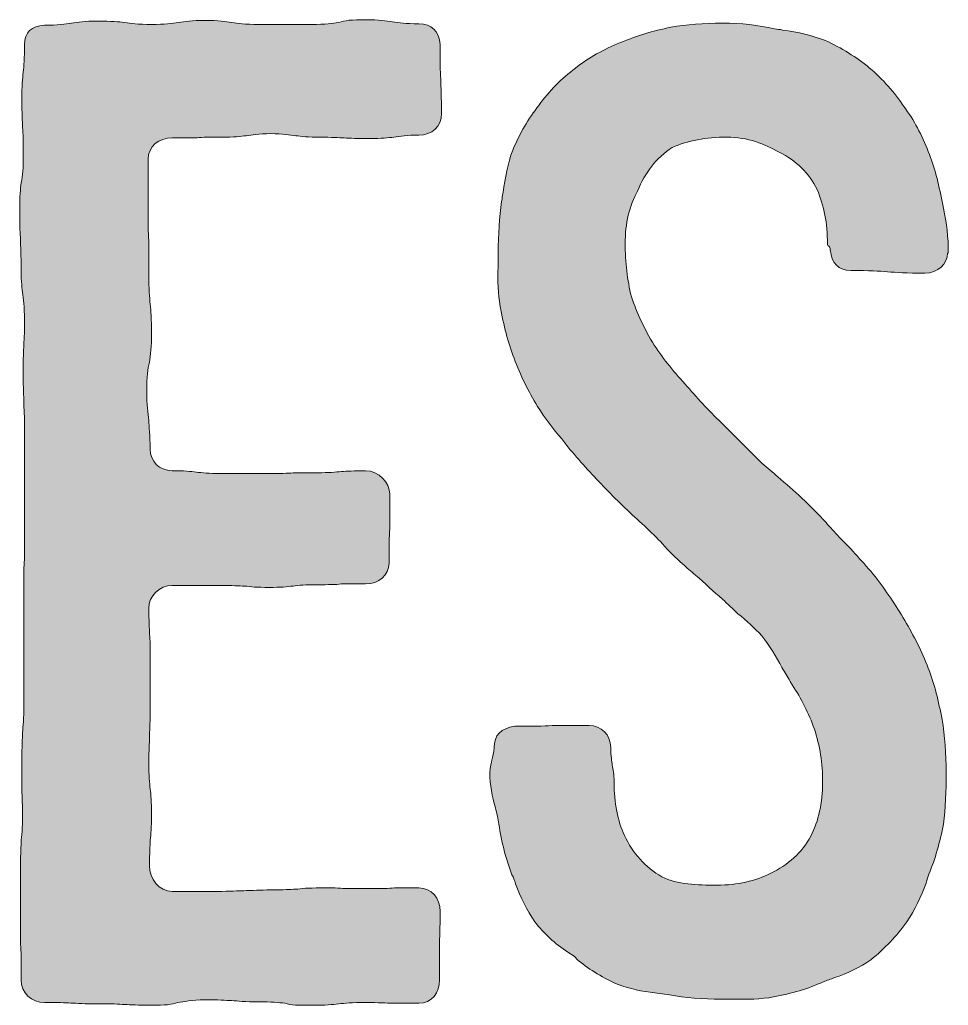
# Model space of a CAD drawing. Header units: inches. Extents: x 148 to 931, y -927 to -153.
# Drawn here: x 759.7 to 921.2, y -734.2 to -562.9 of the extents above; entities that cross this region are included whole.
import ezdxf

# ---------------------------------------------------------------- set-up
doc = ezdxf.new("R2010")
doc.units = ezdxf.units.IN
doc.header["$MEASUREMENT"] = 0
doc.layers.add('Layer 1', color=7, linetype='Continuous')

# ---------------------------------------------------------------- blocks, each defined once
blk = doc.blocks.new('block 3')
at = {"layer": 'Layer 1', "true_color": 0xffffff}
h = blk.add_hatch(color=7, dxfattribs=at)
h.dxf.hatch_style = 2
edge = h.paths.add_edge_path()
edge.add_spline(control_points=[(768.62, -733.85), (767.66, -733.73), (766.34, -733.73), (764.06, -733.73), (761.78, -733.73), (759.97, -732.05), (759.97, -729.77), (759.97, -729.77), (759.97, -725.09), (759.97, -725.09), (759.86, -723.77), (759.86, -722.69), (759.86, -720.29), (759.86, -720.29), (759.86, -715.49), (759.86, -715.49), (759.86, -715.49), (759.86, -710.69), (759.86, -710.69), (759.86, -708.29), (759.97, -706.97), (759.97, -705.89), (760.1, -704.81), (760.22, -703.49), (760.22, -701.09), (760.22, -698.68), (760.1, -697.61), (760.1, -696.28), (760.1, -696.28), (760.1, -691.6), (760.1, -691.6), (760.1, -689.2), (760.22, -687.88), (760.22, -686.8), (760.34, -685.72), (760.46, -684.4), (760.46, -682), (760.46, -682), (760.46, -677.2), (760.46, -677.2), (760.46, -677.2), (760.46, -672.4), (760.46, -672.4), (760.46, -672.4), (760.46, -667.6), (760.46, -667.6), (760.46, -667.6), (760.46, -662.92), (760.46, -662.92), (760.46, -662.92), (760.46, -658.12), (760.46, -658.12), (760.58, -657.04), (760.58, -655.72), (760.58, -653.32), (760.58, -653.32), (760.58, -648.52), (760.58, -648.52), (760.58, -648.52), (760.58, -643.72), (760.58, -643.72), (760.58, -643.72), (760.58, -639.04), (760.58, -639.04), (760.58, -639.04), (760.58, -634.23), (760.58, -634.23), (760.58, -631.83), (760.46, -630.51), (760.46, -629.43), (760.46, -628.35), (760.34, -627.03), (760.34, -624.63), (760.34, -622.23), (760.34, -621.15), (760.46, -619.83), (760.46, -618.75), (760.58, -617.55), (760.58, -615.15), (760.58, -612.75), (760.34, -611.43), (760.22, -610.35), (760.1, -609.27), (759.97, -607.95), (759.97, -605.55), (759.97, -603.15), (759.86, -601.83), (759.86, -600.75), (759.74, -599.67), (759.74, -598.35), (759.74, -595.95), (759.74, -593.55), (759.86, -592.35), (759.97, -591.27), (760.34, -589.95), (760.34, -588.87), (760.34, -586.46), (760.34, -584.06), (760.34, -582.74), (760.22, -581.66), (760.22, -580.58), (760.1, -579.26), (760.1, -576.86), (760.1, -574.46), (760.22, -573.14), (760.34, -572.06), (760.46, -570.98), (760.58, -569.66), (760.58, -567.26), (760.58, -565.1), (761.78, -564.02), (764.06, -563.9), (766.34, -563.9), (767.66, -563.66), (768.74, -563.54), (769.82, -563.42), (771.02, -563.18), (773.3, -563.18), (775.7, -563.18), (776.9, -563.3), (777.98, -563.42), (779.06, -563.54), (780.26, -563.78), (782.66, -563.78), (784.94, -563.78), (786.26, -563.54), (787.34, -563.42), (788.42, -563.3), (789.62, -563.06), (792.02, -563.06), (794.3, -563.06), (795.5, -563.3), (796.58, -563.42), (797.66, -563.54), (798.86, -563.78), (801.26, -563.78), (801.26, -563.78), (805.94, -563.78), (805.94, -563.78), (805.94, -563.78), (810.51, -563.78), (810.51, -563.78), (812.91, -563.78), (814.1, -563.54), (815.19, -563.42), (816.27, -563.06), (817.47, -562.94), (819.87, -562.94), (822.15, -562.94), (823.47, -563.18), (824.55, -563.3), (825.63, -563.42), (826.83, -563.66), (829.11, -563.66), (831.39, -563.66), (832.59, -564.86), (832.83, -567.26), (832.83, -570.26), (832.83, -571.82), (832.95, -573.26), (832.95, -574.7), (833.07, -576.26), (833.07, -579.26), (833.07, -581.54), (831.39, -582.99), (829.11, -582.99), (827.07, -582.99), (825.87, -583.23), (824.79, -583.35), (823.83, -583.47), (822.63, -583.58), (820.59, -583.58), (818.31, -583.58), (817.23, -583.58), (816.15, -583.47), (815.19, -583.47), (813.99, -583.35), (811.95, -583.35), (809.9, -583.35), (808.7, -583.23), (807.74, -583.1), (806.67, -582.99), (805.46, -582.74), (803.42, -582.74), (801.14, -582.74), (800.18, -582.99), (799.1, -583.1), (798.14, -583.23), (797.06, -583.35), (794.78, -583.35), (792.74, -583.35), (791.54, -583.35), (790.58, -583.47), (790.58, -583.47), (786.26, -583.47), (786.26, -583.47), (783.98, -583.47), (782.06, -584.91), (782.06, -587.19), (782.06, -587.19), (782.06, -592.23), (782.06, -592.23), (782.06, -592.23), (782.06, -597.27), (782.06, -597.27), (782.06, -599.67), (782.18, -600.99), (782.18, -602.31), (782.18, -602.31), (782.18, -607.35), (782.18, -607.35), (782.18, -609.75), (782.3, -611.07), (782.42, -612.39), (782.54, -613.47), (782.66, -614.91), (782.66, -617.43), (782.66, -619.83), (782.42, -621.15), (782.3, -622.47), (781.94, -623.55), (781.82, -624.99), (781.82, -627.51), (781.82, -629.91), (782.06, -631.23), (782.18, -632.55), (782.18, -633.63), (782.42, -635.08), (782.42, -637.6), (782.42, -639.63), (783.98, -641.31), (786.26, -641.31), (788.3, -641.31), (789.5, -641.44), (790.46, -641.56), (791.42, -641.67), (792.62, -641.8), (794.66, -641.8), (794.66, -641.8), (798.86, -641.8), (798.86, -641.8), (798.86, -641.8), (803.06, -641.8), (803.06, -641.8), (805.1, -641.8), (806.3, -641.8), (807.26, -641.67), (807.26, -641.67), (811.47, -641.67), (811.47, -641.67), (813.51, -641.67), (814.7, -641.56), (815.66, -641.44), (816.62, -641.44), (817.83, -641.31), (819.87, -641.31), (822.15, -641.31), (824.07, -643.36), (824.07, -645.4), (824.07, -645.4), (824.07, -651.4), (824.07, -651.4), (823.95, -652.84), (823.95, -654.4), (823.95, -657.4), (823.95, -659.44), (822.15, -661), (819.87, -661), (819.87, -661), (815.66, -661), (815.66, -661), (814.7, -661.12), (813.51, -661.12), (811.47, -661.12), (809.43, -661.12), (808.22, -661.24), (807.26, -661.36), (806.3, -661.48), (805.1, -661.6), (803.06, -661.6), (801.02, -661.6), (799.82, -661.48), (798.86, -661.36), (797.9, -661.36), (796.7, -661.24), (794.66, -661.24), (794.66, -661.24), (790.46, -661.24), (790.46, -661.24), (790.46, -661.24), (786.26, -661.24), (786.26, -661.24), (783.98, -661.24), (782.18, -663.16), (782.18, -665.2), (782.18, -667.48), (782.3, -668.68), (782.3, -669.76), (782.42, -670.72), (782.42, -671.92), (782.42, -674.2), (782.42, -674.2), (782.42, -678.64), (782.42, -678.64), (782.42, -678.64), (782.42, -683.2), (782.42, -683.2), (782.42, -685.48), (782.3, -686.56), (782.3, -687.64), (782.3, -688.72), (782.18, -689.81), (782.18, -692.08), (782.18, -694.36), (782.3, -695.57), (782.42, -696.65), (782.54, -697.61), (782.66, -698.8), (782.66, -701.09), (782.66, -703.37), (782.54, -704.45), (782.42, -705.53), (782.42, -706.6), (782.3, -707.69), (782.3, -709.97), (782.3, -712.25), (783.98, -714.41), (786.26, -714.41), (786.26, -714.41), (790.58, -714.41), (790.58, -714.41), (790.58, -714.41), (794.9, -714.41), (794.9, -714.41), (796.94, -714.41), (798.14, -714.29), (799.1, -714.29), (800.18, -714.29), (801.38, -714.17), (803.42, -714.17), (805.71, -714.17), (806.67, -714.05), (807.74, -714.05), (808.7, -713.93), (809.78, -713.81), (812.07, -713.81), (814.1, -713.81), (815.31, -713.81), (816.27, -713.93), (816.27, -713.93), (820.59, -713.93), (820.59, -713.93), (822.63, -713.93), (823.83, -713.93), (824.91, -713.81), (824.91, -713.81), (829.11, -713.81), (829.11, -713.81), (831.39, -713.81), (832.83, -715.61), (832.83, -717.89), (832.83, -720.89), (832.71, -722.45), (832.71, -723.89), (832.71, -723.89), (832.71, -729.77), (832.71, -729.77), (832.71, -732.05), (831.39, -733.85), (829.11, -733.85), (829.11, -733.85), (824.55, -733.85), (824.55, -733.85), (823.47, -733.85), (822.15, -733.73), (819.87, -733.73), (817.47, -733.73), (816.27, -733.85), (815.19, -733.97), (814.1, -734.09), (812.91, -734.21), (810.51, -734.21), (808.22, -734.21), (806.9, -734.21), (805.82, -733.85), (804.74, -733.73), (803.54, -733.61), (801.26, -733.61), (798.86, -733.61), (797.66, -733.49), (796.58, -733.37), (795.5, -733.37), (794.3, -733.25), (791.9, -733.25), (789.62, -733.25), (788.3, -733.61), (787.22, -733.73), (786.26, -734.09), (784.94, -734.21), (782.66, -734.21), (780.26, -734.21), (779.06, -734.09), (777.98, -734.09), (776.9, -733.97), (775.7, -733.97), (773.3, -733.97), (771.02, -733.97), (769.7, -733.85), (768.62, -733.85)], knot_values=[0, 0, 0, 0, 1, 1, 1, 2, 2, 2, 3, 3, 3, 4, 4, 4, 5, 5, 5, 6, 6, 6, 7, 7, 7, 8, 8, 8, 9, 9, 9, 10, 10, 10, 11, 11, 11, 12, 12, 12, 13, 13, 13, 14, 14, 14, 15, 15, 15, 16, 16, 16, 17, 17, 17, 18, 18, 18, 19, 19, 19, 20, 20, 20, 21, 21, 21, 22, 22, 22, 23, 23, 23, 24, 24, 24, 25, 25, 25, 26, 26, 26, 27, 27, 27, 28, 28, 28, 29, 29, 29, 30, 30, 30, 31, 31, 31, 32, 32, 32, 33, 33, 33, 34, 34, 34, 35, 35, 35, 36, 36, 36, 37, 37, 37, 38, 38, 38, 39, 39, 39, 40, 40, 40, 41, 41, 41, 42, 42, 42, 43, 43, 43, 44, 44, 44, 45, 45, 45, 46, 46, 46, 47, 47, 47, 48, 48, 48, 49, 49, 49, 50, 50, 50, 51, 51, 51, 52, 52, 52, 53, 53, 53, 54, 54, 54, 55, 55, 55, 56, 56, 56, 57, 57, 57, 58, 58, 58, 59, 59, 59, 60, 60, 60, 61, 61, 61, 62, 62, 62, 63, 63, 63, 64, 64, 64, 65, 65, 65, 66, 66, 66, 67, 67, 67, 68, 68, 68, 69, 69, 69, 70, 70, 70, 71, 71, 71, 72, 72, 72, 73, 73, 73, 74, 74, 74, 75, 75, 75, 76, 76, 76, 77, 77, 77, 78, 78, 78, 79, 79, 79, 80, 80, 80, 81, 81, 81, 82, 82, 82, 83, 83, 83, 84, 84, 84, 85, 85, 85, 86, 86, 86, 87, 87, 87, 88, 88, 88, 89, 89, 89, 90, 90, 90, 91, 91, 91, 92, 92, 92, 93, 93, 93, 94, 94, 94, 95, 95, 95, 96, 96, 96, 97, 97, 97, 98, 98, 98, 99, 99, 99, 100, 100, 100, 101, 101, 101, 102, 102, 102, 103, 103, 103, 104, 104, 104, 105, 105, 105, 106, 106, 106, 107, 107, 107, 108, 108, 108, 109, 109, 109, 110, 110, 110, 111, 111, 111, 112, 112, 112, 113, 113, 113, 114, 114, 114, 115, 115, 115, 116, 116, 116, 117, 117, 117, 118, 118, 118, 119, 119, 119, 120, 120, 120, 121, 121, 121, 122, 122, 122, 123, 123, 123, 124, 124, 124, 125, 125, 125, 126, 126, 126, 127, 127, 127, 128, 128, 128, 129, 129, 129, 130, 130, 130, 131, 131, 131, 132, 132, 132, 133, 133, 133, 134, 134, 134, 135, 135, 135, 136, 136, 136, 136], degree=3, periodic=1)
h = blk.add_hatch(color=7, dxfattribs=at)
h.dxf.hatch_style = 2
edge = h.paths.add_edge_path()
edge.add_spline(control_points=[(881.69, -733.13), (878.45, -733.13), (875.45, -732.89), (872.68, -732.41), (872.68, -732.41), (870.16, -732.05), (870.16, -732.05), (867.88, -731.81), (865.84, -731.33), (863.8, -730.61), (861.28, -729.53), (858.88, -728.09), (856.84, -726.41), (856.84, -726.41), (856.12, -725.69), (856.12, -725.69), (856.12, -725.69), (855.04, -724.97), (855.04, -724.97), (852.76, -723.53), (850.84, -721.73), (849.28, -719.69), (847.96, -717.65), (846.76, -715.49), (845.92, -713.09), (845.8, -712.49), (845.56, -712.01), (845.32, -711.53), (844.24, -708.77), (843.52, -705.89), (843.04, -702.76), (842.92, -701.8), (842.68, -700.84), (842.44, -699.88), (841.84, -697.96), (841.48, -695.92), (841.48, -693.76), (841.48, -692.69), (841.72, -692.08), (841.84, -691.6), (841.96, -691), (842.2, -690.4), (842.2, -689.44), (842.2, -687.28), (843.4, -686.08), (845.8, -685.72), (849.04, -685.72), (850.72, -685.72), (852.28, -685.6), (852.28, -685.6), (858.76, -685.6), (858.76, -685.6), (860.8, -685.6), (862.48, -687.16), (862.48, -689.44), (862.48, -690.88), (862.72, -691.84), (862.72, -692.44), (862.84, -693.28), (863.08, -694), (863.08, -695.44), (863.08, -699.05), (863.68, -702.16), (864.88, -704.68), (866.32, -707.81), (868.48, -710.21), (871.36, -711.89), (874.12, -713.21), (877.49, -713.33), (880.97, -713.33), (884.57, -713.33), (887.69, -712.61), (890.21, -711.29), (893.33, -709.85), (895.73, -707.69), (897.29, -704.81), (898.61, -702.16), (899.33, -699.05), (899.33, -695.44), (899.33, -692.2), (898.85, -689.08), (897.89, -686.2), (896.93, -683.44), (895.61, -680.92), (894.05, -678.52), (893.93, -678.4), (893.81, -678.16), (893.69, -677.92), (893.21, -677.08), (892.73, -676.36), (892.25, -675.52), (891.29, -673.6), (890.09, -671.8), (888.77, -670), (887.45, -668.68), (886.13, -667.36), (884.57, -666.16), (883.73, -665.32), (882.77, -664.48), (881.93, -663.64), (880.37, -662.32), (878.81, -660.88), (877.25, -659.44), (876.41, -658.84), (875.68, -658.12), (874.97, -657.52), (873.76, -656.44), (872.57, -655.24), (871.49, -654.04), (870.53, -652.96), (869.44, -652), (868.36, -650.92), (866.08, -648.88), (863.8, -646.72), (861.64, -644.44), (859.48, -642.27), (857.44, -640), (855.4, -637.6), (855.4, -637.6), (853.96, -635.79), (853.96, -635.79), (852.4, -633.99), (851.08, -632.2), (849.76, -630.15), (848.2, -627.51), (846.76, -624.75), (845.68, -621.75), (844.6, -618.99), (843.88, -615.99), (843.28, -612.75), (842.92, -610.59), (842.8, -608.31), (842.92, -605.91), (842.92, -605.91), (842.92, -603.51), (842.92, -603.51), (842.92, -600.27), (843.16, -597.27), (843.52, -594.51), (843.64, -594.03), (843.64, -593.55), (843.76, -592.95), (844.12, -590.42), (844.6, -587.91), (845.44, -585.62), (846.64, -582.74), (848.2, -580.1), (850, -577.82), (851.8, -575.3), (853.96, -573.14), (856.36, -571.34), (858.64, -569.54), (861.28, -568.1), (864.16, -566.9), (866.92, -565.82), (869.8, -564.86), (872.92, -564.26), (875.68, -563.78), (878.68, -563.54), (881.93, -563.54), (885.17, -563.54), (888.17, -563.9), (890.93, -564.5), (891.41, -564.62), (891.89, -564.62), (892.37, -564.74), (895.01, -565.1), (897.53, -565.7), (899.81, -566.54), (902.57, -567.86), (905.21, -569.42), (907.49, -571.34), (909.77, -573.26), (911.81, -575.55), (913.49, -578.07), (915.17, -580.35), (916.61, -582.99), (917.69, -585.87), (918.77, -588.5), (919.49, -591.38), (920.09, -594.51), (920.21, -594.87), (920.21, -595.35), (920.33, -595.71), (920.93, -598.23), (921.17, -600.75), (921.17, -603.51), (921.17, -603.51), (921.05, -603.51), (921.05, -603.51), (921.05, -605.31), (919.37, -606.99), (917.09, -606.99), (913.85, -606.99), (912.17, -606.87), (910.61, -606.75), (909.17, -606.63), (907.49, -606.51), (904.25, -606.51), (902.09, -606.51), (900.89, -605.31), (900.65, -602.91), (900.65, -602.55), (900.53, -602.43), (900.41, -602.31), (900.29, -602.19), (900.17, -602.19), (900.17, -601.83), (900.17, -598.35), (899.57, -595.23), (898.37, -592.47), (896.93, -589.59), (894.77, -587.43), (891.77, -585.98), (889.25, -584.54), (886.37, -583.35), (882.65, -583.35), (879.04, -583.35), (875.93, -583.95), (873.16, -585.15), (870.4, -586.95), (868.48, -589.46), (867.16, -592.71), (865.72, -595.23), (865, -598.35), (865, -601.83), (865, -605.07), (865.36, -608.19), (866.08, -611.07), (867.04, -613.95), (868.36, -616.71), (870.04, -619.47), (871.72, -621.99), (873.64, -624.39), (875.8, -626.67), (877.72, -628.95), (879.89, -631.23), (882.17, -633.39), (882.17, -633.39), (884.81, -636.04), (884.81, -636.04), (884.81, -636.04), (888.77, -640), (888.77, -640), (889.73, -640.84), (890.69, -641.56), (891.53, -642.4), (892.97, -643.59), (894.41, -644.8), (895.73, -646.11), (897.17, -647.44), (898.61, -648.88), (899.93, -650.32), (900.65, -651.16), (901.37, -652), (902.21, -652.84), (904.37, -655), (906.41, -657.28), (908.45, -659.68), (910.37, -662.2), (912.05, -664.72), (913.61, -667.36), (915.17, -670), (916.61, -672.76), (917.69, -675.64), (918.77, -678.4), (919.49, -681.4), (920.09, -684.52), (920.57, -687.4), (920.81, -690.52), (920.81, -693.76), (920.81, -697), (920.69, -700.01), (920.33, -702.76), (919.73, -705.89), (918.89, -708.77), (917.81, -711.41), (917.69, -711.89), (917.45, -712.37), (917.33, -712.97), (916.49, -715.37), (915.29, -717.65), (913.97, -719.69), (912.17, -722.21), (910.13, -724.37), (907.73, -726.29), (905.81, -727.61), (903.65, -728.69), (901.37, -729.41), (900.77, -729.65), (900.05, -729.89), (899.45, -730.13), (896.81, -731.33), (893.93, -732.17), (890.81, -732.77), (888.53, -733.13), (886.25, -733.25), (883.85, -733.13), (883.85, -733.13), (881.69, -733.13), (881.69, -733.13)], knot_values=[0, 0, 0, 0, 1, 1, 1, 2, 2, 2, 3, 3, 3, 4, 4, 4, 5, 5, 5, 6, 6, 6, 7, 7, 7, 8, 8, 8, 9, 9, 9, 10, 10, 10, 11, 11, 11, 12, 12, 12, 13, 13, 13, 14, 14, 14, 15, 15, 15, 16, 16, 16, 17, 17, 17, 18, 18, 18, 19, 19, 19, 20, 20, 20, 21, 21, 21, 22, 22, 22, 23, 23, 23, 24, 24, 24, 25, 25, 25, 26, 26, 26, 27, 27, 27, 28, 28, 28, 29, 29, 29, 30, 30, 30, 31, 31, 31, 32, 32, 32, 33, 33, 33, 34, 34, 34, 35, 35, 35, 36, 36, 36, 37, 37, 37, 38, 38, 38, 39, 39, 39, 40, 40, 40, 41, 41, 41, 42, 42, 42, 43, 43, 43, 44, 44, 44, 45, 45, 45, 46, 46, 46, 47, 47, 47, 48, 48, 48, 49, 49, 49, 50, 50, 50, 51, 51, 51, 52, 52, 52, 53, 53, 53, 54, 54, 54, 55, 55, 55, 56, 56, 56, 57, 57, 57, 58, 58, 58, 59, 59, 59, 60, 60, 60, 61, 61, 61, 62, 62, 62, 63, 63, 63, 64, 64, 64, 65, 65, 65, 66, 66, 66, 67, 67, 67, 68, 68, 68, 69, 69, 69, 70, 70, 70, 71, 71, 71, 72, 72, 72, 73, 73, 73, 74, 74, 74, 75, 75, 75, 76, 76, 76, 77, 77, 77, 78, 78, 78, 79, 79, 79, 80, 80, 80, 81, 81, 81, 82, 82, 82, 83, 83, 83, 84, 84, 84, 85, 85, 85, 86, 86, 86, 87, 87, 87, 88, 88, 88, 89, 89, 89, 90, 90, 90, 91, 91, 91, 92, 92, 92, 93, 93, 93, 94, 94, 94, 95, 95, 95, 96, 96, 96, 97, 97, 97, 98, 98, 98, 99, 99, 99, 100, 100, 100, 100], degree=3, periodic=1)
at = {"layer": 'Layer 1', "lineweight": 0}
for points, knots in [([(768.62, -733.85), (767.66, -733.73), (766.34, -733.73), (764.06, -733.73), (761.78, -733.73), (759.97, -732.05), (759.97, -729.77), (759.97, -729.77), (759.97, -725.09), (759.97, -725.09), (759.86, -723.77), (759.86, -722.69), (759.86, -720.29), (759.86, -720.29), (759.86, -715.49), (759.86, -715.49), (759.86, -715.49), (759.86, -710.69), (759.86, -710.69), (759.86, -708.29), (759.97, -706.97), (759.97, -705.89), (760.1, -704.81), (760.22, -703.49), (760.22, -701.09), (760.22, -698.68), (760.1, -697.61), (760.1, -696.28), (760.1, -696.28), (760.1, -691.6), (760.1, -691.6), (760.1, -689.2), (760.22, -687.88), (760.22, -686.8), (760.34, -685.72), (760.46, -684.4), (760.46, -682), (760.46, -682), (760.46, -677.2), (760.46, -677.2), (760.46, -677.2), (760.46, -672.4), (760.46, -672.4), (760.46, -672.4), (760.46, -667.6), (760.46, -667.6), (760.46, -667.6), (760.46, -662.92), (760.46, -662.92), (760.46, -662.92), (760.46, -658.12), (760.46, -658.12), (760.58, -657.04), (760.58, -655.72), (760.58, -653.32), (760.58, -653.32), (760.58, -648.52), (760.58, -648.52), (760.58, -648.52), (760.58, -643.72), (760.58, -643.72), (760.58, -643.72), (760.58, -639.04), (760.58, -639.04), (760.58, -639.04), (760.58, -634.23), (760.58, -634.23), (760.58, -631.83), (760.46, -630.51), (760.46, -629.43), (760.46, -628.35), (760.34, -627.03), (760.34, -624.63), (760.34, -622.23), (760.34, -621.15), (760.46, -619.83), (760.46, -618.75), (760.58, -617.55), (760.58, -615.15), (760.58, -612.75), (760.34, -611.43), (760.22, -610.35), (760.1, -609.27), (759.97, -607.95), (759.97, -605.55), (759.97, -603.15), (759.86, -601.83), (759.86, -600.75), (759.74, -599.67), (759.74, -598.35), (759.74, -595.95), (759.74, -593.55), (759.86, -592.35), (759.97, -591.27), (760.34, -589.95), (760.34, -588.87), (760.34, -586.46), (760.34, -584.06), (760.34, -582.74), (760.22, -581.66), (760.22, -580.58), (760.1, -579.26), (760.1, -576.86), (760.1, -574.46), (760.22, -573.14), (760.34, -572.06), (760.46, -570.98), (760.58, -569.66), (760.58, -567.26), (760.58, -565.1), (761.78, -564.02), (764.06, -563.9), (766.34, -563.9), (767.66, -563.66), (768.74, -563.54), (769.82, -563.42), (771.02, -563.18), (773.3, -563.18), (775.7, -563.18), (776.9, -563.3), (777.98, -563.42), (779.06, -563.54), (780.26, -563.78), (782.66, -563.78), (784.94, -563.78), (786.26, -563.54), (787.34, -563.42), (788.42, -563.3), (789.62, -563.06), (792.02, -563.06), (794.3, -563.06), (795.5, -563.3), (796.58, -563.42), (797.66, -563.54), (798.86, -563.78), (801.26, -563.78), (801.26, -563.78), (805.94, -563.78), (805.94, -563.78), (805.94, -563.78), (810.51, -563.78), (810.51, -563.78), (812.91, -563.78), (814.1, -563.54), (815.19, -563.42), (816.27, -563.06), (817.47, -562.94), (819.87, -562.94), (822.15, -562.94), (823.47, -563.18), (824.55, -563.3), (825.63, -563.42), (826.83, -563.66), (829.11, -563.66), (831.39, -563.66), (832.59, -564.86), (832.83, -567.26), (832.83, -570.26), (832.83, -571.82), (832.95, -573.26), (832.95, -574.7), (833.07, -576.26), (833.07, -579.26), (833.07, -581.54), (831.39, -582.99), (829.11, -582.99), (827.07, -582.99), (825.87, -583.23), (824.79, -583.35), (823.83, -583.47), (822.63, -583.58), (820.59, -583.58), (818.31, -583.58), (817.23, -583.58), (816.15, -583.47), (815.19, -583.47), (813.99, -583.35), (811.95, -583.35), (809.9, -583.35), (808.7, -583.23), (807.74, -583.1), (806.67, -582.99), (805.46, -582.74), (803.42, -582.74), (801.14, -582.74), (800.18, -582.99), (799.1, -583.1), (798.14, -583.23), (797.06, -583.35), (794.78, -583.35), (792.74, -583.35), (791.54, -583.35), (790.58, -583.47), (790.58, -583.47), (786.26, -583.47), (786.26, -583.47), (783.98, -583.47), (782.06, -584.91), (782.06, -587.19), (782.06, -587.19), (782.06, -592.23), (782.06, -592.23), (782.06, -592.23), (782.06, -597.27), (782.06, -597.27), (782.06, -599.67), (782.18, -600.99), (782.18, -602.31), (782.18, -602.31), (782.18, -607.35), (782.18, -607.35), (782.18, -609.75), (782.3, -611.07), (782.42, -612.39), (782.54, -613.47), (782.66, -614.91), (782.66, -617.43), (782.66, -619.83), (782.42, -621.15), (782.3, -622.47), (781.94, -623.55), (781.82, -624.99), (781.82, -627.51), (781.82, -629.91), (782.06, -631.23), (782.18, -632.55), (782.18, -633.63), (782.42, -635.08), (782.42, -637.6), (782.42, -639.63), (783.98, -641.31), (786.26, -641.31), (788.3, -641.31), (789.5, -641.44), (790.46, -641.56), (791.42, -641.67), (792.62, -641.8), (794.66, -641.8), (794.66, -641.8), (798.86, -641.8), (798.86, -641.8), (798.86, -641.8), (803.06, -641.8), (803.06, -641.8), (805.1, -641.8), (806.3, -641.8), (807.26, -641.67), (807.26, -641.67), (811.47, -641.67), (811.47, -641.67), (813.51, -641.67), (814.7, -641.56), (815.66, -641.44), (816.62, -641.44), (817.83, -641.31), (819.87, -641.31), (822.15, -641.31), (824.07, -643.36), (824.07, -645.4), (824.07, -645.4), (824.07, -651.4), (824.07, -651.4), (823.95, -652.84), (823.95, -654.4), (823.95, -657.4), (823.95, -659.44), (822.15, -661), (819.87, -661), (819.87, -661), (815.66, -661), (815.66, -661), (814.7, -661.12), (813.51, -661.12), (811.47, -661.12), (809.43, -661.12), (808.22, -661.24), (807.26, -661.36), (806.3, -661.48), (805.1, -661.6), (803.06, -661.6), (801.02, -661.6), (799.82, -661.48), (798.86, -661.36), (797.9, -661.36), (796.7, -661.24), (794.66, -661.24), (794.66, -661.24), (790.46, -661.24), (790.46, -661.24), (790.46, -661.24), (786.26, -661.24), (786.26, -661.24), (783.98, -661.24), (782.18, -663.16), (782.18, -665.2), (782.18, -667.48), (782.3, -668.68), (782.3, -669.76), (782.42, -670.72), (782.42, -671.92), (782.42, -674.2), (782.42, -674.2), (782.42, -678.64), (782.42, -678.64), (782.42, -678.64), (782.42, -683.2), (782.42, -683.2), (782.42, -685.48), (782.3, -686.56), (782.3, -687.64), (782.3, -688.72), (782.18, -689.81), (782.18, -692.08), (782.18, -694.36), (782.3, -695.57), (782.42, -696.65), (782.54, -697.61), (782.66, -698.8), (782.66, -701.09), (782.66, -703.37), (782.54, -704.45), (782.42, -705.53), (782.42, -706.6), (782.3, -707.69), (782.3, -709.97), (782.3, -712.25), (783.98, -714.41), (786.26, -714.41), (786.26, -714.41), (790.58, -714.41), (790.58, -714.41), (790.58, -714.41), (794.9, -714.41), (794.9, -714.41), (796.94, -714.41), (798.14, -714.29), (799.1, -714.29), (800.18, -714.29), (801.38, -714.17), (803.42, -714.17), (805.71, -714.17), (806.67, -714.05), (807.74, -714.05), (808.7, -713.93), (809.78, -713.81), (812.07, -713.81), (814.1, -713.81), (815.31, -713.81), (816.27, -713.93), (816.27, -713.93), (820.59, -713.93), (820.59, -713.93), (822.63, -713.93), (823.83, -713.93), (824.91, -713.81), (824.91, -713.81), (829.11, -713.81), (829.11, -713.81), (831.39, -713.81), (832.83, -715.61), (832.83, -717.89), (832.83, -720.89), (832.71, -722.45), (832.71, -723.89), (832.71, -723.89), (832.71, -729.77), (832.71, -729.77), (832.71, -732.05), (831.39, -733.85), (829.11, -733.85), (829.11, -733.85), (824.55, -733.85), (824.55, -733.85), (823.47, -733.85), (822.15, -733.73), (819.87, -733.73), (817.47, -733.73), (816.27, -733.85), (815.19, -733.97), (814.1, -734.09), (812.91, -734.21), (810.51, -734.21), (808.22, -734.21), (806.9, -734.21), (805.82, -733.85), (804.74, -733.73), (803.54, -733.61), (801.26, -733.61), (798.86, -733.61), (797.66, -733.49), (796.58, -733.37), (795.5, -733.37), (794.3, -733.25), (791.9, -733.25), (789.62, -733.25), (788.3, -733.61), (787.22, -733.73), (786.26, -734.09), (784.94, -734.21), (782.66, -734.21), (780.26, -734.21), (779.06, -734.09), (777.98, -734.09), (776.9, -733.97), (775.7, -733.97), (773.3, -733.97), (771.02, -733.97), (769.7, -733.85), (768.62, -733.85)], [0, 0, 0, 0, 1, 1, 1, 2, 2, 2, 3, 3, 3, 4, 4, 4, 5, 5, 5, 6, 6, 6, 7, 7, 7, 8, 8, 8, 9, 9, 9, 10, 10, 10, 11, 11, 11, 12, 12, 12, 13, 13, 13, 14, 14, 14, 15, 15, 15, 16, 16, 16, 17, 17, 17, 18, 18, 18, 19, 19, 19, 20, 20, 20, 21, 21, 21, 22, 22, 22, 23, 23, 23, 24, 24, 24, 25, 25, 25, 26, 26, 26, 27, 27, 27, 28, 28, 28, 29, 29, 29, 30, 30, 30, 31, 31, 31, 32, 32, 32, 33, 33, 33, 34, 34, 34, 35, 35, 35, 36, 36, 36, 37, 37, 37, 38, 38, 38, 39, 39, 39, 40, 40, 40, 41, 41, 41, 42, 42, 42, 43, 43, 43, 44, 44, 44, 45, 45, 45, 46, 46, 46, 47, 47, 47, 48, 48, 48, 49, 49, 49, 50, 50, 50, 51, 51, 51, 52, 52, 52, 53, 53, 53, 54, 54, 54, 55, 55, 55, 56, 56, 56, 57, 57, 57, 58, 58, 58, 59, 59, 59, 60, 60, 60, 61, 61, 61, 62, 62, 62, 63, 63, 63, 64, 64, 64, 65, 65, 65, 66, 66, 66, 67, 67, 67, 68, 68, 68, 69, 69, 69, 70, 70, 70, 71, 71, 71, 72, 72, 72, 73, 73, 73, 74, 74, 74, 75, 75, 75, 76, 76, 76, 77, 77, 77, 78, 78, 78, 79, 79, 79, 80, 80, 80, 81, 81, 81, 82, 82, 82, 83, 83, 83, 84, 84, 84, 85, 85, 85, 86, 86, 86, 87, 87, 87, 88, 88, 88, 89, 89, 89, 90, 90, 90, 91, 91, 91, 92, 92, 92, 93, 93, 93, 94, 94, 94, 95, 95, 95, 96, 96, 96, 97, 97, 97, 98, 98, 98, 99, 99, 99, 100, 100, 100, 101, 101, 101, 102, 102, 102, 103, 103, 103, 104, 104, 104, 105, 105, 105, 106, 106, 106, 107, 107, 107, 108, 108, 108, 109, 109, 109, 110, 110, 110, 111, 111, 111, 112, 112, 112, 113, 113, 113, 114, 114, 114, 115, 115, 115, 116, 116, 116, 117, 117, 117, 118, 118, 118, 119, 119, 119, 120, 120, 120, 121, 121, 121, 122, 122, 122, 123, 123, 123, 124, 124, 124, 125, 125, 125, 126, 126, 126, 127, 127, 127, 128, 128, 128, 129, 129, 129, 130, 130, 130, 131, 131, 131, 132, 132, 132, 133, 133, 133, 134, 134, 134, 135, 135, 135, 136, 136, 136, 136]), ([(881.69, -733.13), (878.45, -733.13), (875.45, -732.89), (872.68, -732.41), (872.68, -732.41), (870.16, -732.05), (870.16, -732.05), (867.88, -731.81), (865.84, -731.33), (863.8, -730.61), (861.28, -729.53), (858.88, -728.09), (856.84, -726.41), (856.84, -726.41), (856.12, -725.69), (856.12, -725.69), (856.12, -725.69), (855.04, -724.97), (855.04, -724.97), (852.76, -723.53), (850.84, -721.73), (849.28, -719.69), (847.96, -717.65), (846.76, -715.49), (845.92, -713.09), (845.8, -712.49), (845.56, -712.01), (845.32, -711.53), (844.24, -708.77), (843.52, -705.89), (843.04, -702.76), (842.92, -701.8), (842.68, -700.84), (842.44, -699.88), (841.84, -697.96), (841.48, -695.92), (841.48, -693.76), (841.48, -692.69), (841.72, -692.08), (841.84, -691.6), (841.96, -691), (842.2, -690.4), (842.2, -689.44), (842.2, -687.28), (843.4, -686.08), (845.8, -685.72), (849.04, -685.72), (850.72, -685.72), (852.28, -685.6), (852.28, -685.6), (858.76, -685.6), (858.76, -685.6), (860.8, -685.6), (862.48, -687.16), (862.48, -689.44), (862.48, -690.88), (862.72, -691.84), (862.72, -692.44), (862.84, -693.28), (863.08, -694), (863.08, -695.44), (863.08, -699.05), (863.68, -702.16), (864.88, -704.68), (866.32, -707.81), (868.48, -710.21), (871.36, -711.89), (874.12, -713.21), (877.49, -713.33), (880.97, -713.33), (884.57, -713.33), (887.69, -712.61), (890.21, -711.29), (893.33, -709.85), (895.73, -707.69), (897.29, -704.81), (898.61, -702.16), (899.33, -699.05), (899.33, -695.44), (899.33, -692.2), (898.85, -689.08), (897.89, -686.2), (896.93, -683.44), (895.61, -680.92), (894.05, -678.52), (893.93, -678.4), (893.81, -678.16), (893.69, -677.92), (893.21, -677.08), (892.73, -676.36), (892.25, -675.52), (891.29, -673.6), (890.09, -671.8), (888.77, -670), (887.45, -668.68), (886.13, -667.36), (884.57, -666.16), (883.73, -665.32), (882.77, -664.48), (881.93, -663.64), (880.37, -662.32), (878.81, -660.88), (877.25, -659.44), (876.41, -658.84), (875.68, -658.12), (874.97, -657.52), (873.76, -656.44), (872.57, -655.24), (871.49, -654.04), (870.53, -652.96), (869.44, -652), (868.36, -650.92), (866.08, -648.88), (863.8, -646.72), (861.64, -644.44), (859.48, -642.27), (857.44, -640), (855.4, -637.6), (855.4, -637.6), (853.96, -635.79), (853.96, -635.79), (852.4, -633.99), (851.08, -632.2), (849.76, -630.15), (848.2, -627.51), (846.76, -624.75), (845.68, -621.75), (844.6, -618.99), (843.88, -615.99), (843.28, -612.75), (842.92, -610.59), (842.8, -608.31), (842.92, -605.91), (842.92, -605.91), (842.92, -603.51), (842.92, -603.51), (842.92, -600.27), (843.16, -597.27), (843.52, -594.51), (843.64, -594.03), (843.64, -593.55), (843.76, -592.95), (844.12, -590.42), (844.6, -587.91), (845.44, -585.62), (846.64, -582.74), (848.2, -580.1), (850, -577.82), (851.8, -575.3), (853.96, -573.14), (856.36, -571.34), (858.64, -569.54), (861.28, -568.1), (864.16, -566.9), (866.92, -565.82), (869.8, -564.86), (872.92, -564.26), (875.68, -563.78), (878.68, -563.54), (881.93, -563.54), (885.17, -563.54), (888.17, -563.9), (890.93, -564.5), (891.41, -564.62), (891.89, -564.62), (892.37, -564.74), (895.01, -565.1), (897.53, -565.7), (899.81, -566.54), (902.57, -567.86), (905.21, -569.42), (907.49, -571.34), (909.77, -573.26), (911.81, -575.55), (913.49, -578.07), (915.17, -580.35), (916.61, -582.99), (917.69, -585.87), (918.77, -588.5), (919.49, -591.38), (920.09, -594.51), (920.21, -594.87), (920.21, -595.35), (920.33, -595.71), (920.93, -598.23), (921.17, -600.75), (921.17, -603.51), (921.17, -603.51), (921.05, -603.51), (921.05, -603.51), (921.05, -605.31), (919.37, -606.99), (917.09, -606.99), (913.85, -606.99), (912.17, -606.87), (910.61, -606.75), (909.17, -606.63), (907.49, -606.51), (904.25, -606.51), (902.09, -606.51), (900.89, -605.31), (900.65, -602.91), (900.65, -602.55), (900.53, -602.43), (900.41, -602.31), (900.29, -602.19), (900.17, -602.19), (900.17, -601.83), (900.17, -598.35), (899.57, -595.23), (898.37, -592.47), (896.93, -589.59), (894.77, -587.43), (891.77, -585.98), (889.25, -584.54), (886.37, -583.35), (882.65, -583.35), (879.04, -583.35), (875.93, -583.95), (873.16, -585.15), (870.4, -586.95), (868.48, -589.46), (867.16, -592.71), (865.72, -595.23), (865, -598.35), (865, -601.83), (865, -605.07), (865.36, -608.19), (866.08, -611.07), (867.04, -613.95), (868.36, -616.71), (870.04, -619.47), (871.72, -621.99), (873.64, -624.39), (875.8, -626.67), (877.72, -628.95), (879.89, -631.23), (882.17, -633.39), (882.17, -633.39), (884.81, -636.04), (884.81, -636.04), (884.81, -636.04), (888.77, -640), (888.77, -640), (889.73, -640.84), (890.69, -641.56), (891.53, -642.4), (892.97, -643.59), (894.41, -644.8), (895.73, -646.11), (897.17, -647.44), (898.61, -648.88), (899.93, -650.32), (900.65, -651.16), (901.37, -652), (902.21, -652.84), (904.37, -655), (906.41, -657.28), (908.45, -659.68), (910.37, -662.2), (912.05, -664.72), (913.61, -667.36), (915.17, -670), (916.61, -672.76), (917.69, -675.64), (918.77, -678.4), (919.49, -681.4), (920.09, -684.52), (920.57, -687.4), (920.81, -690.52), (920.81, -693.76), (920.81, -697), (920.69, -700.01), (920.33, -702.76), (919.73, -705.89), (918.89, -708.77), (917.81, -711.41), (917.69, -711.89), (917.45, -712.37), (917.33, -712.97), (916.49, -715.37), (915.29, -717.65), (913.97, -719.69), (912.17, -722.21), (910.13, -724.37), (907.73, -726.29), (905.81, -727.61), (903.65, -728.69), (901.37, -729.41), (900.77, -729.65), (900.05, -729.89), (899.45, -730.13), (896.81, -731.33), (893.93, -732.17), (890.81, -732.77), (888.53, -733.13), (886.25, -733.25), (883.85, -733.13), (883.85, -733.13), (881.69, -733.13), (881.69, -733.13)], [0, 0, 0, 0, 1, 1, 1, 2, 2, 2, 3, 3, 3, 4, 4, 4, 5, 5, 5, 6, 6, 6, 7, 7, 7, 8, 8, 8, 9, 9, 9, 10, 10, 10, 11, 11, 11, 12, 12, 12, 13, 13, 13, 14, 14, 14, 15, 15, 15, 16, 16, 16, 17, 17, 17, 18, 18, 18, 19, 19, 19, 20, 20, 20, 21, 21, 21, 22, 22, 22, 23, 23, 23, 24, 24, 24, 25, 25, 25, 26, 26, 26, 27, 27, 27, 28, 28, 28, 29, 29, 29, 30, 30, 30, 31, 31, 31, 32, 32, 32, 33, 33, 33, 34, 34, 34, 35, 35, 35, 36, 36, 36, 37, 37, 37, 38, 38, 38, 39, 39, 39, 40, 40, 40, 41, 41, 41, 42, 42, 42, 43, 43, 43, 44, 44, 44, 45, 45, 45, 46, 46, 46, 47, 47, 47, 48, 48, 48, 49, 49, 49, 50, 50, 50, 51, 51, 51, 52, 52, 52, 53, 53, 53, 54, 54, 54, 55, 55, 55, 56, 56, 56, 57, 57, 57, 58, 58, 58, 59, 59, 59, 60, 60, 60, 61, 61, 61, 62, 62, 62, 63, 63, 63, 64, 64, 64, 65, 65, 65, 66, 66, 66, 67, 67, 67, 68, 68, 68, 69, 69, 69, 70, 70, 70, 71, 71, 71, 72, 72, 72, 73, 73, 73, 74, 74, 74, 75, 75, 75, 76, 76, 76, 77, 77, 77, 78, 78, 78, 79, 79, 79, 80, 80, 80, 81, 81, 81, 82, 82, 82, 83, 83, 83, 84, 84, 84, 85, 85, 85, 86, 86, 86, 87, 87, 87, 88, 88, 88, 89, 89, 89, 90, 90, 90, 91, 91, 91, 92, 92, 92, 93, 93, 93, 94, 94, 94, 95, 95, 95, 96, 96, 96, 97, 97, 97, 98, 98, 98, 99, 99, 99, 100, 100, 100, 100])]:
    blk.add_open_spline(points, degree=3, knots=knots, dxfattribs=at)
blk = doc.blocks.new('block 2')
at = {"layer": 'Layer 1'}
blk.add_blockref('block 3', (0, 0), dxfattribs=at)

msp = doc.modelspace()

# ---------------------------------------------------------------- block references
at = {"layer": 'Layer 1'}
msp.add_blockref('block 2', (0, 0), dxfattribs=at)

doc.saveas('drawing.dxf')
